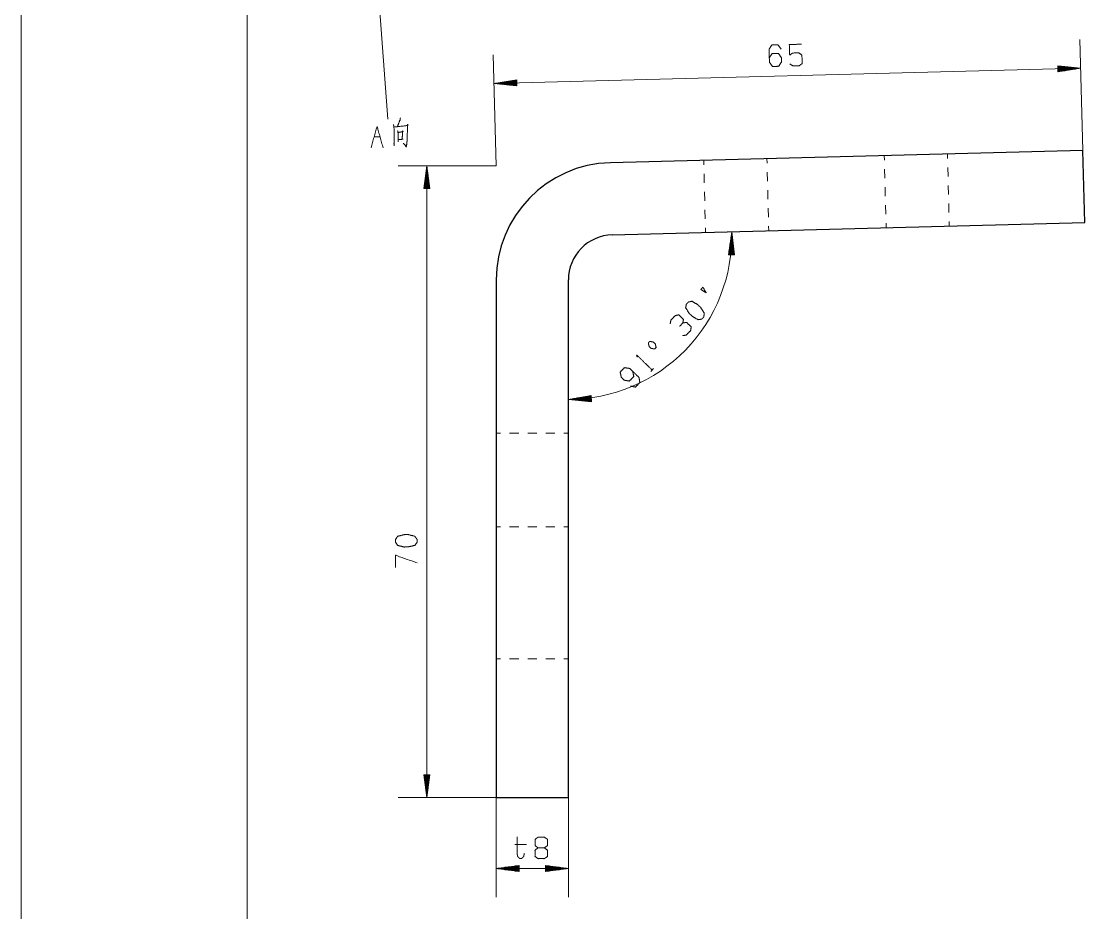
# Model space of a CAD drawing. Header units: millimetres. Extents: x 0 to 210, y 0 to 297.
# Drawn here: x 0 to 117.8, y 73.7 to 172.4 of the extents above; entities that cross this region are included whole.
import ezdxf

# ---------------------------------------------------------------- set-up
doc = ezdxf.new("R2010")
doc.units = ezdxf.units.MM
doc.layers.add('1', color=7, linetype='Continuous', true_color=0xffffff)

msp = doc.modelspace()

# ---------------------------------------------------------------- linework, layer by layer
at = {"layer": '1', "color": 132, "linetype": 'Continuous', "lineweight": 18}
for p, q in [((0, 297), (0, 0)), ((25, 292), (25, 5))]:
    msp.add_line(p, q, dxfattribs=at)
at = {"layer": '1', "color": 13, "linetype": 'Continuous', "lineweight": 18}
for p, q in [((40.58, 161.58), (39.13, 181.53)), ((117.55, 158.13), (117.23, 170.4)), ((52.58, 156.43), (52.26, 168.7)), ((52.34, 165.53), (117.32, 167.23)), ((114.77, 167.49), (114.8, 167.49)), ((114.77, 167.49), (114.8, 167.49)), ((114.77, 167.49), (114.79, 166.83)), ((117.32, 167.23), (114.77, 167.49)), ((114.77, 167.44), (115.19, 167.45)), ((114.77, 167.39), (115.57, 167.41)), ((114.77, 167.34), (115.96, 167.37)), ((114.77, 167.29), (116.35, 167.33)), ((114.78, 167.24), (116.74, 167.29)), ((114.78, 167.19), (117.12, 167.25)), ((114.79, 166.83), (117.32, 167.23)), ((114.78, 167.14), (117.12, 167.2)), ((114.78, 167.08), (116.74, 167.14)), ((114.78, 167.03), (116.36, 167.07)), ((114.78, 166.98), (115.97, 167.01)), ((114.78, 166.93), (115.59, 166.95)), ((114.78, 166.88), (115.2, 166.89)), ((114.79, 166.83), (114.82, 166.83)), ((114.79, 166.83), (114.82, 166.83)), ((54.87, 165.93), (52.34, 165.53)), ((52.34, 165.53), (54.89, 165.26)), ((54.88, 165.62), (52.53, 165.56)), ((54.88, 165.57), (52.53, 165.51)), ((54.88, 165.67), (52.92, 165.62)), ((54.88, 165.52), (52.92, 165.46)), ((54.87, 165.72), (53.3, 165.68)), ((54.88, 165.46), (53.31, 165.42)), ((54.87, 165.77), (53.68, 165.74)), ((54.88, 165.41), (53.69, 165.38)), ((54.87, 165.82), (54.07, 165.8)), ((54.88, 165.36), (54.08, 165.34)), ((54.87, 165.87), (54.45, 165.86)), ((54.89, 165.31), (54.47, 165.3)), ((54.87, 165.92), (54.84, 165.92)), ((54.87, 165.92), (54.84, 165.92)), ((54.89, 165.26), (54.85, 165.26)), ((54.89, 165.26), (54.85, 165.26)), ((54.89, 165.26), (54.87, 165.93)), ((52.58, 156.43), (41.74, 156.43)), ((44.92, 156.43), (44.58, 153.89)), ((44.79, 153.89), (44.79, 155.47)), ((44.84, 153.89), (44.84, 155.85)), ((44.89, 153.89), (44.89, 156.24)), ((45.25, 153.89), (44.92, 156.43)), ((44.92, 156.43), (44.92, 86.43)), ((44.94, 153.89), (44.94, 156.24)), ((44.99, 153.89), (44.99, 155.85)), ((45.05, 153.89), (45.05, 155.47)), ((44.64, 153.89), (44.64, 154.31)), ((44.69, 153.89), (44.69, 154.69)), ((44.74, 153.89), (44.74, 155.08)), ((45.1, 153.89), (45.1, 155.08)), ((45.15, 153.89), (45.15, 154.69)), ((45.2, 153.89), (45.2, 154.31)), ((44.58, 153.89), (45.25, 153.89)), ((44.59, 153.89), (44.59, 153.92)), ((44.59, 153.89), (44.59, 153.92)), ((45.25, 153.89), (45.25, 153.92)), ((45.25, 153.89), (45.25, 153.92)), ((78.67, 149.11), (78.31, 146.57)), ((78.57, 146.57), (78.59, 148.53)), ((78.62, 146.57), (78.64, 148.92)), ((78.98, 146.57), (78.67, 149.11)), ((78.67, 146.57), (78.69, 148.92)), ((78.72, 146.57), (78.74, 148.53)), ((78.42, 146.57), (78.42, 147.38)), ((78.47, 146.57), (78.48, 147.76)), ((78.52, 146.57), (78.53, 148.15)), ((78.77, 146.57), (78.79, 148.14)), ((78.82, 146.57), (78.83, 147.76)), ((78.87, 146.57), (78.88, 147.37)), ((78.31, 146.57), (78.32, 146.61)), ((78.31, 146.57), (78.32, 146.61)), ((78.31, 146.57), (78.98, 146.57)), ((78.37, 146.57), (78.37, 146.99)), ((78.92, 146.57), (78.93, 146.99)), ((78.98, 146.57), (78.98, 146.6)), ((78.98, 146.57), (78.98, 146.6)), ((63.1, 130.96), (60.58, 130.54)), ((63.11, 130.76), (61.54, 130.7)), ((63.11, 130.81), (61.92, 130.76)), ((63.11, 130.86), (62.3, 130.83)), ((63.11, 130.91), (62.69, 130.89)), ((63.1, 130.96), (63.07, 130.96)), ((63.1, 130.96), (63.07, 130.96)), ((63.13, 130.29), (63.1, 130.96)), ((60.58, 130.54), (63.13, 130.29)), ((63.11, 130.65), (60.77, 130.57)), ((63.12, 130.6), (60.77, 130.52)), ((63.11, 130.7), (61.15, 130.64)), ((63.12, 130.55), (61.16, 130.48)), ((63.12, 130.5), (61.55, 130.45)), ((63.12, 130.45), (61.93, 130.41)), ((63.12, 130.4), (62.32, 130.37)), ((63.12, 130.35), (62.71, 130.33)), ((63.13, 130.3), (63.09, 130.3)), ((63.13, 130.3), (63.09, 130.3)), ((44.58, 88.97), (44.92, 86.43)), ((45.25, 88.97), (44.58, 88.97)), ((44.59, 88.97), (44.59, 88.94)), ((44.59, 88.97), (44.59, 88.94)), ((44.64, 88.97), (44.64, 88.55)), ((44.69, 88.97), (44.69, 88.17)), ((44.74, 88.97), (44.74, 87.78)), ((44.79, 88.97), (44.79, 87.39)), ((44.84, 88.97), (44.84, 87.01)), ((44.89, 88.97), (44.89, 86.62)), ((44.92, 86.43), (45.25, 88.97)), ((44.94, 88.97), (44.94, 86.62)), ((44.99, 88.97), (44.99, 87.01)), ((45.05, 88.97), (45.05, 87.39)), ((45.1, 88.97), (45.1, 87.78)), ((45.15, 88.97), (45.15, 88.17)), ((45.2, 88.97), (45.2, 88.55)), ((45.25, 88.97), (45.25, 88.94)), ((45.25, 88.97), (45.25, 88.94)), ((52.58, 86.43), (41.74, 86.43)), ((52.58, 86.43), (52.58, 75.4)), ((60.58, 86.43), (60.58, 75.4)), ((55.12, 78.91), (52.58, 78.58)), ((55.12, 78.91), (55.08, 78.91)), ((55.12, 78.91), (55.08, 78.91)), ((55.12, 78.24), (55.12, 78.91)), ((58.04, 78.91), (58.07, 78.91)), ((58.04, 78.91), (58.07, 78.91)), ((58.04, 78.91), (58.04, 78.24)), ((60.58, 78.58), (58.04, 78.91)), ((52.58, 78.58), (55.12, 78.24)), ((60.58, 78.58), (52.58, 78.58)), ((55.12, 78.6), (52.77, 78.6)), ((55.12, 78.55), (52.77, 78.55)), ((55.12, 78.65), (53.16, 78.65)), ((55.12, 78.5), (53.16, 78.5)), ((55.12, 78.71), (53.54, 78.71)), ((55.12, 78.45), (53.54, 78.45)), ((55.12, 78.76), (53.93, 78.76)), ((55.12, 78.4), (53.93, 78.4)), ((55.12, 78.81), (54.31, 78.81)), ((55.12, 78.35), (54.31, 78.35)), ((55.12, 78.86), (54.7, 78.86)), ((55.12, 78.3), (54.7, 78.3)), ((55.12, 78.25), (55.08, 78.25)), ((55.12, 78.25), (55.08, 78.25)), ((58.04, 78.86), (58.45, 78.86)), ((58.04, 78.81), (58.84, 78.81)), ((58.04, 78.76), (59.23, 78.76)), ((58.04, 78.71), (59.61, 78.71)), ((58.04, 78.65), (60, 78.65)), ((58.04, 78.6), (60.38, 78.6)), ((58.04, 78.24), (60.58, 78.58)), ((58.04, 78.55), (60.38, 78.55)), ((58.04, 78.5), (60, 78.5)), ((58.04, 78.45), (59.61, 78.45)), ((58.04, 78.4), (59.23, 78.4)), ((58.04, 78.35), (58.84, 78.35)), ((58.04, 78.3), (58.45, 78.3)), ((58.04, 78.25), (58.07, 78.25)), ((58.04, 78.25), (58.07, 78.25))]:
    msp.add_line(p, q, dxfattribs=at)
at = {"layer": '1', "color": 95, "linetype": 'Continuous', "lineweight": 18}
for p, q in [((39.07, 159.61), (39.74, 159.61)), ((69.71, 133.64), (70.01, 133.95)), ((54.64, 81.25), (55.96, 81.25))]:
    msp.add_line(p, q, dxfattribs=at)
at = {"layer": '1', "color": 30, "linetype": 'Continuous', "lineweight": 25}
for p, q in [((117.55, 158.13), (65.24, 156.76)), ((117.76, 150.13), (117.55, 158.13)), ((65.45, 148.76), (117.76, 150.13)), ((52.58, 143.77), (52.58, 86.43)), ((60.58, 86.43), (60.58, 143.77)), ((52.58, 86.43), (60.58, 86.43))]:
    msp.add_line(p, q, dxfattribs=at)
at = {"layer": '1', "color": 43, "linetype": 'Continuous', "lineweight": 18}
for p, q in [((75.57, 157.03), (75.58, 156.53)), ((82.58, 156.72), (82.57, 157.22)), ((95.56, 157.56), (95.58, 157.06)), ((102.57, 157.24), (102.56, 157.74)), ((75.61, 155.53), (75.63, 154.53)), ((82.63, 154.72), (82.61, 155.72)), ((95.6, 156.06), (95.63, 155.06)), ((102.63, 155.24), (102.6, 156.24)), ((75.66, 153.53), (75.69, 152.53)), ((82.68, 152.72), (82.66, 153.72)), ((95.65, 154.06), (95.68, 153.06)), ((102.68, 153.24), (102.65, 154.24)), ((95.71, 152.06), (95.73, 151.06)), ((102.73, 151.24), (102.7, 152.24)), ((75.71, 151.53), (75.74, 150.53)), ((82.74, 150.72), (82.71, 151.72)), ((82.78, 149.22), (82.76, 149.72)), ((95.76, 150.06), (95.77, 149.56)), ((102.77, 149.74), (102.76, 150.24)), ((75.77, 149.53), (75.78, 149.03)), ((53.08, 126.8), (52.58, 126.8)), ((55.08, 126.8), (54.08, 126.8)), ((57.08, 126.8), (56.08, 126.8)), ((59.08, 126.8), (58.08, 126.8)), ((60.58, 126.8), (60.08, 126.8)), ((53.08, 116.43), (52.58, 116.43)), ((55.08, 116.43), (54.08, 116.43)), ((57.08, 116.43), (56.08, 116.43)), ((59.08, 116.43), (58.08, 116.43)), ((60.58, 116.43), (60.08, 116.43)), ((52.58, 101.8), (53.08, 101.8)), ((54.08, 101.8), (55.08, 101.8)), ((56.08, 101.8), (57.08, 101.8)), ((58.08, 101.8), (59.08, 101.8)), ((60.08, 101.8), (60.58, 101.8))]:
    msp.add_line(p, q, dxfattribs=at)
at = {"layer": '1', "color": 30, "linetype": 'Continuous', "lineweight": 25}
for radius in [13, 5]:
    msp.add_arc((65.58, 143.77), radius, 91.5, 180, dxfattribs=at)
at = {"layer": '1', "color": 13, "linetype": 'Continuous', "lineweight": 18}
msp.add_arc((60.58, 148.64), 18.1, 270, 1.5, dxfattribs=at)
at = {"layer": '1', "color": 95, "linetype": 'Continuous', "lineweight": 18}
for points, knots in [([(82.83, 168.37), (83.14, 168.85), (83.83, 168.87), (84.18, 168.4), (84.19, 167.93), (83.87, 167.44), (83.18, 167.43), (82.85, 167.89), (82.81, 169.32), (83.11, 169.8), (83.8, 169.82), (84.15, 169.35)], [0, 0, 0.076964, 0.169762, 0.248074, 0.31202, 0.390331, 0.483129, 0.560092, 0.751927, 0.82889, 0.921687, 1, 1]), ([(85.11, 167.7), (85.45, 167.49), (86.14, 167.5), (86.47, 167.74), (86.45, 168.69), (86.1, 168.93), (85.41, 168.91), (85.09, 168.68), (85.05, 169.85), (86.41, 169.89)], [0, 0, 0.062228, 0.168344, 0.230571, 0.376816, 0.441266, 0.547381, 0.609609, 0.79049, 1, 1]), ([(41.98, 161.73), (41.96, 161.53), (41.65, 160.76)], [0, 0, 0.193816, 1, 1]), ([(38.73, 158.41), (39.4, 160.78), (40.07, 158.41)], [0, 0, 0.5, 1, 1]), ([(41.22, 160.98), (41.27, 160.68), (41.31, 159.63), (41.31, 158.61), (41.27, 158.83), (41.29, 159.03)], [0, 0, 0.108446, 0.482381, 0.84735, 0.92849, 1, 1]), ([(41.29, 160.71), (42.76, 160.88), (42.85, 160.93), (42.76, 161.01), (42.76, 160.38), (42.74, 159.63), (42.72, 159.18), (42.69, 158.83), (42.65, 158.61), (42.62, 158.48), (42.53, 158.66), (42.3, 158.91), (42.64, 158.58)], [0, 0, 0.282357, 0.301765, 0.323874, 0.443312, 0.586661, 0.672708, 0.739958, 0.783527, 0.808321, 0.845819, 0.910684, 1, 1]), ([(41.68, 160.31), (41.72, 160.06), (41.73, 159.33), (41.73, 159.08), (41.72, 159.28), (41.73, 159.33), (42.3, 159.36), (42.18, 159.38), (42.23, 160.28), (42.3, 160.21), (41.73, 160.11)], [0, 0, 0.067337, 0.260478, 0.327152, 0.380666, 0.394808, 0.545635, 0.57925, 0.819512, 0.846992, 1, 1]), ([(75.86, 142.36), (75.24, 142.72), (75.47, 142.96), (75.86, 142.36)], [0, 0, 0.406595, 0.595723, 1, 1]), ([(75.58, 139.67), (75.64, 140.09), (75.26, 140.7), (74.92, 141.03), (74.28, 141.41), (73.88, 141.33), (73.65, 141.09), (73.57, 140.69), (73.97, 140.06), (74.32, 139.74), (74.94, 139.37), (75.35, 139.43), (75.58, 139.67)], [0, 0, 0.067526, 0.183972, 0.260583, 0.380943, 0.446141, 0.500306, 0.565503, 0.685863, 0.762528, 0.878309, 0.945835, 1, 1]), ([(73.26, 139.01), (73.33, 139.4), (72.81, 139.91), (72.42, 139.83), (71.94, 139.33), (71.86, 138.93)], [0, 0, 0.153875, 0.429854, 0.583727, 0.846125, 1, 1]), ([(73.25, 137.6), (73.64, 137.67), (74.12, 138.17), (74.19, 138.57), (73.67, 139.07), (73.26, 139.01), (72.9, 138.64)], [0, 0, 0.124119, 0.343688, 0.472447, 0.703376, 0.836731, 1, 1]), ([(70.14, 136.13), (70.3, 136.29), (70.22, 136.67), (69.99, 136.9), (69.6, 136.97), (69.44, 136.81), (69.52, 136.42), (69.75, 136.19), (70.14, 136.13)], [0, 0, 0.085681, 0.230393, 0.351581, 0.496294, 0.581976, 0.730392, 0.851584, 1, 1]), ([(68.2, 135.21), (68.16, 135.45), (69.86, 133.8)], [0, 0, 0.09349, 1, 1]), ([(67.46, 132.02), (68.02, 131.91), (68.5, 132.41), (68.4, 132.98), (67.38, 133.97), (66.8, 134.06), (66.32, 133.57), (66.44, 133.01), (66.77, 132.67), (67.34, 132.57), (67.82, 133.07), (67.72, 133.64)], [0, 0, 0.076856, 0.169524, 0.247728, 0.439296, 0.517499, 0.610168, 0.687024, 0.750925, 0.829128, 0.921797, 1, 1]), ([(43.83, 115.04), (43.58, 115.38), (42.88, 115.56), (42.4, 115.56), (41.68, 115.38), (41.45, 115.04), (41.45, 114.71), (41.68, 114.37), (42.4, 114.19), (42.88, 114.21), (43.58, 114.37), (43.83, 114.71), (43.83, 115.04)], [0, 0, 0.067525, 0.183971, 0.260583, 0.380941, 0.44614, 0.500306, 0.565504, 0.685863, 0.762528, 0.878308, 0.945834, 1, 1]), ([(43.83, 112.43), (41.45, 113.28), (41.45, 111.94)], [0, 0, 0.652471, 1, 1]), ([(55.71, 80.25), (55.63, 79.9), (55.43, 79.7), (55.18, 79.7), (54.97, 79.9), (54.9, 80.25), (54.9, 82.07)], [0, 0, 0.107407, 0.190396, 0.264022, 0.350759, 0.457001, 1, 1]), ([(57.23, 80.87), (56.91, 81.1), (56.91, 81.82), (57.23, 82.05), (57.92, 82.05), (58.26, 81.82), (58.26, 81.1), (57.92, 80.87), (57.23, 80.87), (56.89, 80.62), (56.89, 79.92), (57.23, 79.67), (57.92, 79.67), (58.26, 79.9), (58.26, 80.62), (57.92, 80.87)], [0, 0, 0.047574, 0.136085, 0.183658, 0.267815, 0.317165, 0.405677, 0.455028, 0.539184, 0.590296, 0.675756, 0.726869, 0.811025, 0.860376, 0.948888, 1, 1])]:
    msp.add_open_spline(points, degree=1, knots=knots, dxfattribs=at)

doc.saveas('drawing.dxf')
